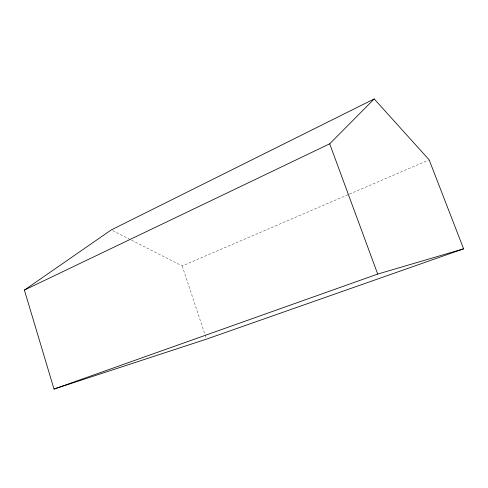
<?xml version="1.0" encoding="UTF-8"?>
<svg xmlns="http://www.w3.org/2000/svg" width="488" height="488" viewBox="0 0 488 488"><rect width="100%" height="100%" fill="white"/><g stroke="black" fill="none" stroke-linecap="round" stroke-linejoin="round"><path stroke-width="0.37" stroke-dasharray="2.44 1.83" d="M131.54 240.218L182.231 265.954L348.713 194.419M349.414 194.12L428.458 160.155M112.612 230.611L130.863 239.876M182.231 265.954L204.808 334.121M205.045 334.841L206.229 338.428"/><path stroke-width="0.73" d="M24.4 290.079L329.699 143.82L374.211 98.93L429.159 159.857L463.6 248.819L206.467 339.142L54.009 389.07L24.4 290.079L111.264 229.921L374.211 98.93M54.009 389.07L377.706 274.073L463.6 248.819M329.699 143.82L377.706 274.073"/></g></svg>
